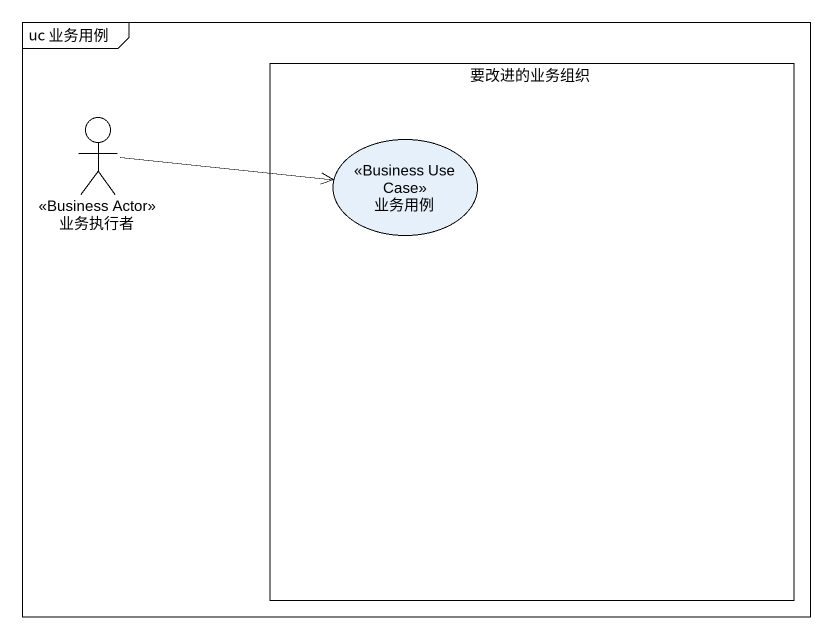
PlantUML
@startuml
mainframe uc 业务用例
rectangle 要改进的业务组织 {
  usecase 业务用例 <<Business Use Case>>
}
actor 业务执行者 <<Business Actor>>
业务执行者 -right-> 业务用例
@enduml
